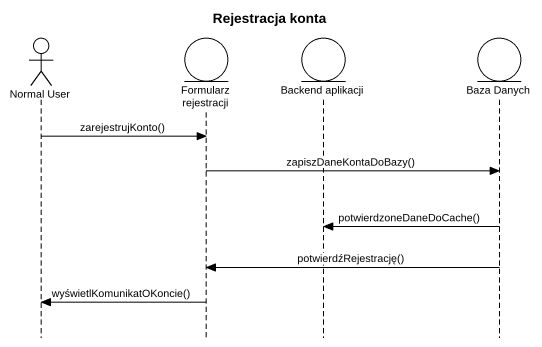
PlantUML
@startuml
title Rejestracja konta
hide footbox
actor "Normal User" as Normal_User
entity "Formularz rejestracji" as Formularz_rejestracji
entity "Backend aplikacji" as Backend_aplikacji
entity "Baza Danych" as Baza_Danych

Normal_User -> Formularz_rejestracji : zarejestrujKonto()
Formularz_rejestracji -> Baza_Danych : zapiszDaneKontaDoBazy()
Baza_Danych -> Backend_aplikacji : potwierdzoneDaneDoCache()
Baza_Danych -> Formularz_rejestracji : potwierdźRejestrację()
Formularz_rejestracji -> Normal_User : wyświetlKomunikatOKoncie()
@enduml
